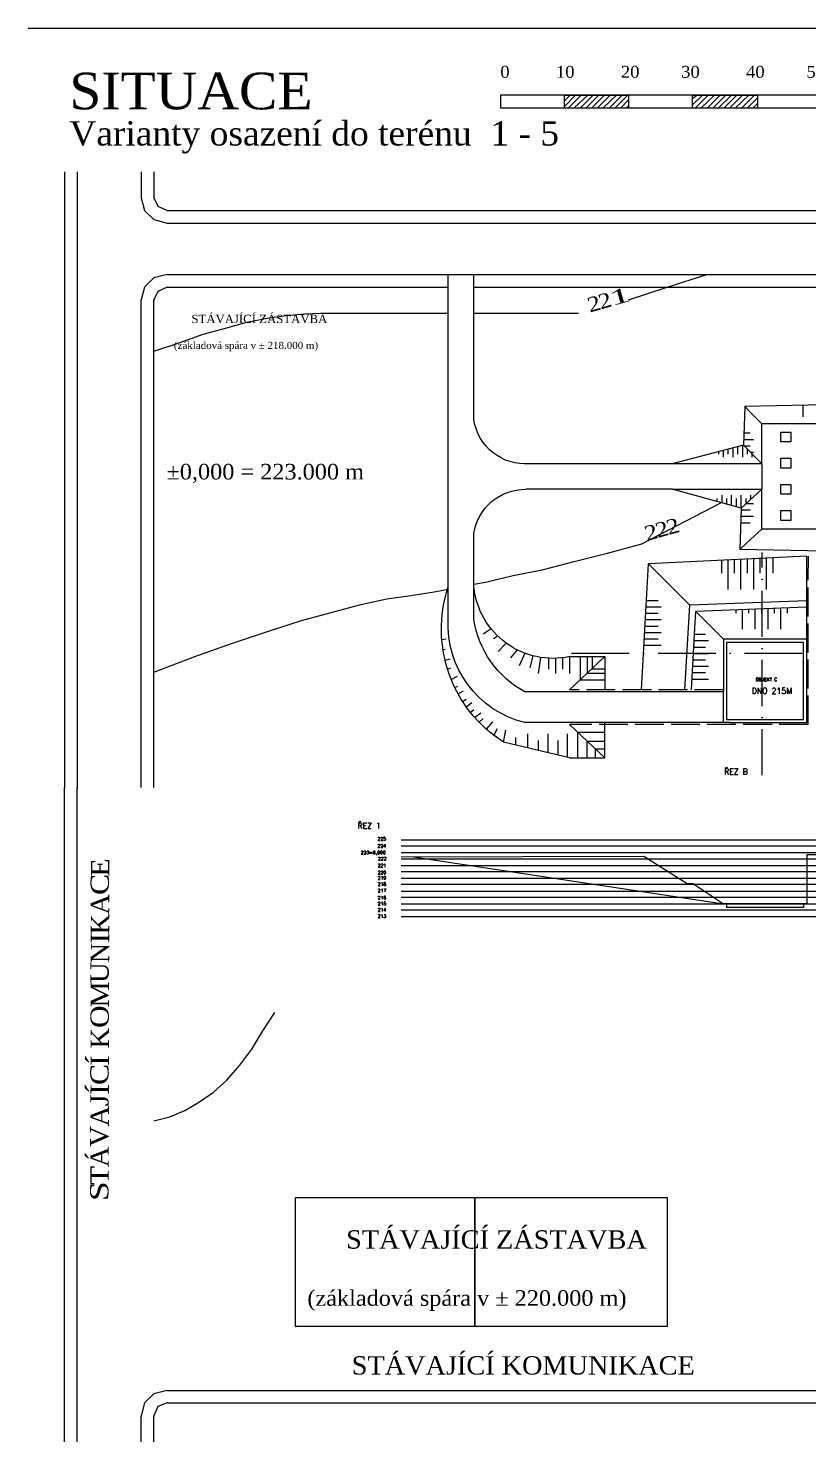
# Model space of a CAD drawing. Header units: millimetres. Extents: x -3518363 to 3223740, y -1530229 to 774657.
# Drawn here: x 950969 to 1072790, y -1094644 to -874080 of the extents above; entities that cross this region are included whole.
import ezdxf

# ---------------------------------------------------------------- set-up
doc = ezdxf.new("R2010")
doc.units = ezdxf.units.MM
doc.header["$LTSCALE"] = 15
doc.header["$MEASUREMENT"] = 0
doc.linetypes.add('ACAD_ISO02W100', pattern=[15, 12, -3])
doc.linetypes.add('ACAD_ISO10W100', pattern=[18, 12, -3, 0, -3])
doc.layers.get('0').update_dxf_attribs({"linetype": 'CONTINUOUS'})
for name, color, linetype, lineweight in [('cesty', 7, 'CONTINUOUS', 15), ('obj 2 pasy', 141, 'ACAD_ISO10W100', 15), ('pažení', 220, 'ACAD_ISO02W100', 30), ('texty', 255, 'CONTINUOUS', 15), ('ŘEZ', 11, 'ACAD_ISO10W100', 15)]:
    doc.layers.add(name, color=color, linetype=linetype, lineweight=lineweight)
for name, color, linetype in [('obj 1 patky', 130, 'CONTINUOUS'), ('objekt 1', 40, 'CONTINUOUS'), ('objekt 3', 150, 'CONTINUOUS'), ('ŘEZ bílá', 251, 'ACAD_ISO10W100'), ('ŘEZ čerch', 10, 'ACAD_ISO10W100')]:
    doc.layers.add(name, color=color, linetype=linetype)
doc.layers.add('svahovaní', color=7, linetype='CONTINUOUS', lineweight=15, true_color=0xe3331c)
doc.styles.add('romans', font='romans.shx')
doc.styles.add('TIMESNEWROMAN', font='times.ttf')

msp = doc.modelspace()

# ---------------------------------------------------------------- linework, layer by layer
for p, q in [((950968.81, -874079.825), (1144554.373, -874079.825)), ((972649.777, -912503.744), (1120944.495, -912503.744)), ((972649.777, -914484.091), (1016523.376, -914484.091)), ((1020523.376, -914484.091), (1095523.376, -914484.091)), ((1034657.856, -918547.656), (1036843.958, -918547.656)), ((972649.777, -1086645.872), (1120944.495, -1086645.872)), ((972649.777, -1088600.501), (1120944.495, -1088600.501))]:
    msp.add_line(p, q)
at = {"elevation": 0}
for points in [[(1024653.229, -886476.283), (1034657.856, -886476.283), (1034657.856, -884521.654), (1044662.476, -884521.654), (1044662.476, -886476.283), (1054667.095, -886476.283), (1054667.095, -884521.654), (1064774.586, -884521.654), (1064774.586, -886476.283), (1074779.219, -886476.283), (1074779.219, -884521.654), (1084783.826, -884521.654), (1084783.826, -886476.283), (1094788.459, -886476.283), (1094788.459, -884521.654), (1104793.079, -884521.654), (1104793.079, -886476.283), (1114797.698, -886476.283), (1114797.698, -884521.654), (1024653.229, -884521.654), (1024653.229, -886476.283), (1114900.569, -886476.283)], [(1034657.856, -885396.111), (1035532.299, -884521.654), (1035635.17, -884521.654)], [(1034657.856, -886270.541), (1036406.73, -884521.654), (1036509.601, -884521.654)], [(1035300.826, -886476.283), (1037281.173, -884521.654), (1037409.775, -884521.654)], [(1036200.988, -886476.283), (1038284.206, -884521.654), (1038387.077, -884521.654)], [(1037178.289, -886476.283), (1039158.649, -884521.654), (1039261.52, -884521.654)], [(1038052.746, -886476.283), (1040033.093, -884521.654), (1040161.682, -884521.654)], [(1038952.894, -886476.283), (1040907.523, -884521.654), (1041036.112, -884521.654)], [(1039827.338, -886476.283), (1041807.685, -884521.654), (1041910.569, -884521.654)], [(1040701.781, -886476.283), (1042784.999, -884521.654), (1042887.871, -884521.654)], [(1041679.083, -886476.283), (1043659.443, -884521.654), (1043788.032, -884521.654)], [(1042579.257, -886476.283), (1044559.604, -884521.654), (1044662.476, -884521.654)], [(1043453.688, -886476.283), (1044662.476, -885267.496), (1044765.347, -885267.496)], [(1044328.131, -886476.283), (1044662.476, -886167.67), (1044765.347, -886167.67)], [(1054667.095, -885061.753), (1055310.066, -884521.654), (1055438.668, -884521.654)], [(1054667.095, -886039.081), (1056210.227, -884521.654), (1056313.098, -884521.654)], [(1055104.311, -886476.283), (1057084.658, -884521.654), (1057187.542, -884521.654)], [(1055978.754, -886476.283), (1058061.985, -884521.654), (1058190.574, -884521.654)], [(1056981.787, -886476.283), (1058962.134, -884521.654), (1059065.005, -884521.654)], [(1057856.23, -886476.283), (1059836.577, -884521.654), (1059939.461, -884521.654)], [(1058730.674, -886476.283), (1060711.021, -884521.654), (1060813.892, -884521.654)], [(1059605.104, -886476.283), (1061585.451, -884521.654), (1061688.336, -884521.654)], [(1060479.548, -886476.283), (1062459.908, -884521.654), (1062588.497, -884521.654)], [(1061379.709, -886476.283), (1063462.927, -884521.654), (1063565.798, -884521.654)], [(1062357.024, -886476.283), (1064337.371, -884521.654), (1064440.255, -884521.654)], [(1063231.467, -886476.283), (1064774.586, -884958.882), (1064877.47, -884958.882)], [(1064105.898, -886476.283), (1064774.586, -885833.313), (1064877.47, -885833.313)], [(956601.231, -896480.916), (956601.231, -992540.702), (956704.109, -992540.702)], [(958581.578, -896480.916), (958581.578, -992540.702), (958684.456, -992540.702)], [(968586.205, -896480.916), (968586.205, -900544.482), (969126.298, -902524.829), (970566.552, -903939.359), (972649.777, -904505.176), (1120841.624, -904505.176), (1122821.971, -903939.359), (1124262.232, -902524.829), (1124802.318, -900544.482), (1124802.318, -896480.916), (1124905.202, -896480.916)], [(970566.552, -896480.916), (970566.552, -900544.482), (971209.522, -901856.14), (972649.777, -902524.829), (1120841.624, -902524.829), (1122153.283, -901856.14), (1122821.971, -900544.482), (1122821.971, -896480.916), (1122924.855, -896480.916)], [(972649.777, -912503.744), (970566.552, -913043.843), (969126.298, -914484.091), (968586.205, -916464.438), (968689.076, -916464.438)], [(1044662.476, -916464.438), (1050706.388, -914484.091), (1056863.515, -912503.744)], [(972649.777, -914484.091), (971209.522, -915152.779), (970566.552, -916464.438), (970669.43, -916464.438)], [(968586.205, -992540.702), (968586.205, -916464.438), (968689.076, -916464.438)], [(970566.552, -992540.702), (970566.552, -916464.438), (970669.43, -916464.438)], [(970566.552, -924462.98), (974527.253, -923151.321), (978256.48, -921839.662), (981779.959, -920862.361), (985071.965, -919962.186), (988261.1, -919319.216), (991218.762, -918882.014), (994073.553, -918650.527), (996619.717, -918547.656), (1016523.376, -918547.656)], [(1020523.376, -918547.656), (1034760.727, -918547.656)], [(1041370.47, -955994.253), (1046745.694, -954554.006), (1059063.651, -948110.689)], [(1020523.376, -960831.197), (1022338.538, -960495.047), (1026633.583, -959492.028), (1031365.837, -958514.7), (1036200.988, -957305.912), (1041370.47, -955994.253), (1041473.341, -955994.253)], [(970566.552, -974537.528), (976944.822, -972119.965), (982860.145, -970036.734), (988466.849, -968159.258), (993636.331, -966513.268), (998471.469, -965201.609), (1002869.391, -963992.821), (1006958.681, -963118.365), (1010687.909, -962578.265), (1014314.265, -962012.474), (1016523.376, -961585.382)], [(956601.231, -1094644.427), (956601.231, -992540.702), (956704.109, -992540.702)], [(958581.578, -1094644.427), (958581.578, -992540.702), (958684.456, -992540.702)], [(970566.552, -1044595.597), (973086.998, -1043926.909), (975401.69, -1042949.594), (977716.381, -1041612.218), (979902.483, -1040094.803), (981985.708, -1038217.327), (983966.055, -1035902.636), (985843.531, -1033382.203), (987592.412, -1030527.399), (989469.881, -1027672.621)], [(992659.016, -1076641.252), (992659.016, -1056554.859), (1050706.388, -1056554.859), (1050706.388, -1076641.252), (1020692.535, -1076641.252), (1020692.535, -1056554.859), (1020692.535, -1076641.252), (992659.016, -1076641.252), (992761.894, -1076641.252)], [(972649.777, -1086645.872), (970566.552, -1087185.965), (969126.298, -1088600.501), (968586.205, -1090580.855), (968689.076, -1090580.855)], [(972649.777, -1088600.501), (971209.522, -1089166.319), (970566.552, -1090580.855), (970669.43, -1090580.855)], [(968586.205, -1094644.427), (968586.205, -1090580.855), (968689.076, -1090580.855)], [(970566.552, -1094644.427), (970566.552, -1090580.855), (970669.43, -1090580.855)]]:
    msp.add_lwpolyline(points, dxfattribs=at)
at = {"layer": 'cesty', "linetype": 'ByBlock', "extrusion": (1.93959e-16, -3.39308e-16, -1)}
for p, q in [((1016523.376, -961263.393), (1016523.376, -912503.744)), ((1020523.376, -935184.723), (1020523.376, -912503.744)), ((1062604.217, -939154.233), (1051473.376, -942023.393)), ((1065473.376, -942023.393), (1062604.217, -939154.233)), ((1051473.376, -942023.393), (1029241.743, -942023.393)), ((1065473.376, -942023.393), (1051473.376, -942023.393)), ((1065473.376, -942023.393), (1065473.376, -946023.393)), ((1051473.376, -946023.393), (1028633.376, -946023.393)), ((1051473.376, -946023.393), (1065473.376, -946023.393)), ((1062253.444, -948987.87), (1051473.376, -946023.393)), ((1065473.376, -946023.393), (1062253.444, -948987.87)), ((1020523.376, -961263.393), (1020523.376, -952892.063)), ((1016523.376, -966263.393), (1016523.376, -961263.393)), ((1020523.376, -966263.393), (1020523.376, -961263.393)), ((1035473.376, -972123.393), (1040973.376, -972123.393)), ((1040973.376, -972123.393), (1035473.376, -977333.393)), ((1040973.376, -972123.393), (1040973.376, -977333.393)), ((1059473.376, -977623.393), (1028473.376, -977623.393)), ((1059473.376, -982423.393), (1059473.376, -977623.393)), ((1048903.376, -982423.393), (1028473.376, -982423.393)), ((1040973.376, -987923.393), (1035473.376, -982723.393)), ((1040973.376, -987923.393), (1040973.376, -982423.393)), ((1035473.376, -987923.393), (1025152.169, -985475.5)), ((1035473.376, -987923.393), (1040973.376, -987923.393))]:
    msp.add_line(p, q, dxfattribs=at)
for centre, radius, start, end in [((-1028538.376, -933943.393), 8110.556, 265.02492317, 351.19621357), ((-1028538.376, -954133.393), 8110.556, 8.80378643, 90.67112825), ((-1036346.617, -967842.351), 20886.445, 302.40952397, 18.36002891), ((-1032861.822, -959998.318), 12403.131, 257.8450583, 354.14585679), ((-1032207.524, -967163.67), 15709.964, 283.75041491, 3.28520099), ((-1035793.491, -964038.801), 15431.306, 298.31819504, 351.71130566)]:
    msp.add_arc(centre, radius, start, end, dxfattribs=at)
at = {"layer": 'obj 1 patky', "extrusion": (1.93959e-16, -3.39308e-16, -1)}
for points in [[(-1069988.376, -937103.393), (-1069988.376, -938633.393), (-1068458.376, -938633.393), (-1068458.376, -937103.393)], [(-1069988.376, -941183.393), (-1069988.376, -942713.393), (-1068458.376, -942713.393), (-1068458.376, -941183.393)], [(-1069988.376, -945263.393), (-1069988.376, -946793.393), (-1068458.376, -946793.393), (-1068458.376, -945263.393)], [(-1069988.376, -949343.393), (-1069988.376, -950873.393), (-1068458.376, -950873.393), (-1068458.376, -949343.393)]]:
    msp.add_lwpolyline(points, close=True, dxfattribs=at)
at = {"layer": 'obj 2 pasy', "linetype": 'ByBlock', "extrusion": (1.93959e-16, -3.39308e-16, -1)}
for p, q in [((1059973.376, -969923.393), (1059973.376, -981923.393)), ((1071973.376, -969923.393), (1059973.376, -969923.393)), ((1071973.376, -981923.393), (1071973.376, -969923.393)), ((1059973.376, -981923.393), (1071973.376, -981923.393))]:
    msp.add_line(p, q, dxfattribs=at)
at = {"layer": 'objekt 1', "linetype": 'ByBlock', "extrusion": (1.93959e-16, -3.39308e-16, -1)}
for p, q in [((1098855.572, -932306.672), (1062819.646, -933114.83)), ((1062819.646, -933114.83), (1062604.217, -939154.233)), ((1063872.377, -934183.36), (1062819.646, -933114.83)), ((1062253.444, -948987.87), (1062023.827, -955425.03)), ((1063114.434, -954395.187), (1062023.827, -955425.03)), ((1075242.373, -955688.13), (1062023.827, -955425.03))]:
    msp.add_line(p, q, dxfattribs=at)
at = {"layer": 'objekt 1', "extrusion": (1.93959e-16, -3.39308e-16, -1)}
for p, q in [((1065473.376, -935823.393), (1063872.377, -934183.36)), ((1103573.376, -935823.393), (1065473.376, -935823.393)), ((1065473.376, -942023.393), (1065473.376, -935823.393)), ((1065473.376, -952223.393), (1065473.376, -946023.393)), ((1065473.376, -952223.393), (1063114.434, -954395.187)), ((1091523.376, -952223.393), (1065473.376, -952223.393))]:
    msp.add_line(p, q, dxfattribs=at)
at = {"layer": 'objekt 3', "linetype": 'ByBlock', "extrusion": (1.93959e-16, -3.39308e-16, -1)}
for p, q in [((1072473.376, -956443.393), (1047801.612, -957653.786)), ((1072473.376, -957443.393), (1072473.376, -956443.393)), ((1046690.705, -977333.393), (1047801.612, -957653.786)), ((1048505.994, -958363.607), (1047801.612, -957653.786)), ((1049562.568, -959428.338), (1048505.994, -958363.607)), ((1072473.376, -958943.393), (1072473.376, -957443.393)), ((1072473.376, -963423.393), (1054219.215, -964120.941)), ((1053824.172, -971119.083), (1054219.215, -964120.941)), ((1055017.972, -967685.935), (1055165.391, -965074.423)), ((1072473.376, -964423.393), (1055165.391, -965074.423)), ((1054473.376, -977333.393), (1055017.972, -967685.935)), ((1053473.376, -977333.393), (1053824.172, -971119.083)), ((1048903.376, -982423.393), (1046403.376, -982423.393))]:
    msp.add_line(p, q, dxfattribs=at)
at = {"layer": 'objekt 3', "extrusion": (1.93959e-16, -3.39308e-16, -1)}
for p, q in [((1054219.215, -964120.941), (1049562.568, -959428.338)), ((1072473.376, -970423.393), (1072473.376, -958943.393)), ((1059473.376, -969423.393), (1055165.391, -965074.423)), ((1072473.376, -969423.393), (1059473.376, -969423.393)), ((1059473.376, -969423.393), (1059473.376, -977623.393)), ((1072473.376, -982423.393), (1072473.376, -970423.393)), ((1060473.376, -982423.393), (1048903.376, -982423.393)), ((1060473.376, -982423.393), (1072473.376, -982423.393))]:
    msp.add_line(p, q, dxfattribs=at)
at = {"layer": 'pažení', "linetype": 'ACAD_ISO02W100', "lineweight": -2, "ltscale": 25, "extrusion": (1.93959e-16, -3.39308e-16, -1)}
for p, q in [((1072683.376, -982723.393), (1072726.691, -956430.965)), ((1059473.376, -977333.393), (1035473.376, -977333.393)), ((1072683.376, -982723.393), (1035473.376, -982723.393))]:
    msp.add_line(p, q, dxfattribs=at)
at = {"layer": 'svahovaní', "color": 0, "extrusion": (1.93959e-16, -3.39308e-16, -1)}
for p, q in [((1071852.79, -932912.249), (1071852.79, -934727.804)), ((1062694.633, -937234.876), (1063669.633, -937234.876)), ((1060933.376, -939584.92), (1060933.376, -941032.64)), ((1061683.376, -939391.595), (1061683.376, -940522.64)), ((1062433.376, -939198.27), (1062433.376, -941032.64)), ((1062657.133, -938234.876), (1064169.633, -938234.876)), ((1062684.86, -939234.876), (1063669.633, -939234.876)), ((1058687.431, -940163.85), (1058683.376, -940522.64)), ((1059433.376, -939971.57), (1059433.376, -941032.64)), ((1060183.376, -939778.245), (1060183.376, -940522.64)), ((1063183.376, -939733.393), (1063183.376, -940522.64)), ((1063684.86, -940234.876), (1064169.633, -940234.876)), ((1063933.376, -940483.393), (1063933.376, -941032.64)), ((1058502.821, -947953.801), (1058503.444, -947440.129)), ((1059253.444, -948160.752), (1059253.444, -946930.129)), ((1060003.444, -948367.531), (1060003.444, -947440.129)), ((1060753.444, -948574.311), (1060753.444, -946930.129)), ((1061503.444, -948781.091), (1061503.444, -947440.129)), ((1062253.444, -948987.87), (1062253.444, -946930.129)), ((1063003.444, -948297.372), (1063003.444, -947440.129)), ((1063071.325, -948234.876), (1064169.633, -948234.876)), ((1063753.444, -947606.873), (1063753.444, -946930.129)), ((1062207.133, -950234.876), (1064169.633, -950234.876)), ((1062244.633, -949234.876), (1063669.633, -949234.876)), ((1062169.633, -951234.876), (1063669.633, -951234.876)), ((1059163.376, -957096.379), (1059163.376, -959134.059)), ((1060163.376, -957047.319), (1060163.376, -961634.059)), ((1061163.376, -956998.26), (1061163.376, -959134.059)), ((1062163.376, -956949.2), (1062163.376, -961634.059)), ((1063163.376, -956900.14), (1063163.376, -959134.059)), ((1064163.376, -956851.08), (1064163.376, -961634.059)), ((1065163.376, -956802.02), (1065163.376, -959134.059)), ((1066163.376, -956752.96), (1066163.376, -961634.059)), ((1067163.376, -956703.9), (1067163.376, -959134.059)), ((1047479.871, -963353.393), (1049266.293, -963353.393)), ((1047366.972, -965353.393), (1049266.293, -965353.393)), ((1047423.422, -964353.393), (1049766.293, -964353.393)), ((1061399.258, -964839.939), (1061399.258, -965328.863)), ((1062399.258, -964802.325), (1062399.258, -967828.863)), ((1063399.258, -964764.71), (1063399.258, -965328.863)), ((1064399.258, -964727.096), (1064399.258, -967828.863)), ((1065399.258, -964689.482), (1065399.258, -965328.863)), ((1066399.258, -964651.867), (1066399.258, -967828.863)), ((1067399.258, -964614.253), (1067399.258, -965328.863)), ((1068399.258, -964576.638), (1068399.258, -967828.863)), ((1069399.258, -964539.024), (1069399.258, -965328.863)), ((1023198.785, -967774.138), (1021962.405, -968642.86)), ((1047254.073, -967353.393), (1049266.293, -967353.393)), ((1047310.522, -966353.393), (1049766.293, -966353.393)), ((1015521.402, -969440.475), (1016213.376, -969333.393)), ((1024242.822, -968917.426), (1023573.376, -969333.393)), ((1025552.919, -970019.176), (1024293.376, -971353.393)), ((1047084.724, -970353.393), (1049766.293, -970353.393)), ((1047141.173, -969353.393), (1049266.293, -969353.393)), ((1047197.623, -968353.393), (1049766.293, -968353.393)), ((1054908.039, -969633.393), (1057154.945, -969633.393)), ((1054964.488, -968633.393), (1056654.945, -968633.393)), ((1015702.664, -971015.8), (1016023.376, -970953.393)), ((1016024.678, -972665.457), (1016803.376, -972463.393)), ((1027260.619, -971064.671), (1026223.376, -972303.393)), ((1028488.938, -971605.02), (1027613.376, -973593.393)), ((1029710.206, -971994.358), (1029253.376, -973873.393)), ((1030926.49, -972249.528), (1030563.376, -974763.393)), ((1032183.376, -972382.879), (1032183.376, -974113.393)), ((1033262.78, -972394.966), (1033262.78, -974763.393)), ((1034380.263, -972308.151), (1034380.263, -974113.393)), ((1035473.376, -972123.393), (1035473.376, -974763.393)), ((1037123.376, -972123.393), (1037123.376, -975770.393)), ((1038223.376, -972123.393), (1038223.376, -974728.393)), ((1038963.376, -972123.393), (1038963.376, -974027.411)), ((1054738.69, -972633.393), (1056654.945, -972633.393)), ((1054795.139, -971633.393), (1057154.945, -971633.393)), ((1054851.589, -970633.393), (1056654.945, -970633.393)), ((1016415.932, -974088.261), (1016923.376, -973883.393)), ((1038223.376, -974728.393), (1040973.376, -974728.393)), ((1038963.376, -974027.411), (1040973.376, -974027.411)), ((1054625.79, -974633.393), (1056654.945, -974633.393)), ((1054682.24, -973633.393), (1057154.945, -973633.393)), ((1016987.885, -975683.465), (1017943.376, -975193.393)), ((1017560.005, -976969.606), (1018013.376, -976733.393)), ((1037123.376, -975770.393), (1040973.376, -975770.393)), ((1054569.341, -975633.393), (1057154.945, -975633.393)), ((1018061.947, -977937.618), (1018903.376, -977473.393)), ((1018770.094, -979125.499), (1019293.376, -978793.393)), ((1019322.407, -979942.758), (1020213.376, -979303.393)), ((1019979.882, -980818.235), (1020533.376, -980373.393)), ((1020637.557, -981607.126), (1021623.376, -980883.393)), ((1021338.461, -982368.15), (1021973.376, -981783.393)), ((1022483.968, -983465.108), (1023493.376, -982303.393)), ((1023646.795, -984424.212), (1024233.376, -983353.393)), ((1025152.169, -985475.5), (1025523.376, -983593.393)), ((1027090.568, -985935.232), (1027090.568, -984743.393)), ((1028953.376, -986377.036), (1028953.376, -984203.393)), ((1030623.376, -986773.112), (1030623.376, -985203.393)), ((1032093.376, -987121.754), (1032093.376, -984203.393)), ((1033673.376, -987496.484), (1033673.376, -985203.393)), ((1035143.376, -987845.126), (1035143.376, -984203.393)), ((1036753.376, -987923.393), (1036753.376, -983933.574)), ((1036753.376, -983933.574), (1040973.376, -983933.574)), ((1038223.376, -987923.393), (1038223.376, -985323.393)), ((1038223.376, -985323.393), (1040973.376, -985323.393)), ((1039493.376, -987923.393), (1039493.376, -986524.12)), ((1039493.376, -986524.12), (1040973.376, -986524.12))]:
    msp.add_line(p, q, dxfattribs=at)
at = {"layer": 'ŘEZ', "linetype": 'ByBlock', "extrusion": (1.93959e-16, -3.39308e-16, -1)}
for p, q in [((1047037.87, -1003305.584), (1009181.185, -1003400.553)), ((1011121.185, -1003382.453), (1059473.376, -1010705.584)), ((1053824.172, -1007602.584), (1047037.87, -1003305.584)), ((1072473.376, -1003023.393), (1074820.526, -1003019.286)), ((1072473.376, -1003023.393), (1072473.376, -1010705.584)), ((1054820.542, -1007602.584), (1053824.172, -1007602.584)), ((1054820.542, -1007602.584), (1059473.376, -1010705.584)), ((1072473.376, -1010705.584), (1059473.376, -1010705.584)), ((1059973.376, -1010705.584), (1059973.376, -1011305.584)), ((1071973.376, -1011305.584), (1059973.376, -1011305.584)), ((1071973.376, -1010705.584), (1071973.376, -1011305.584))]:
    msp.add_line(p, q, dxfattribs=at)
at = {"layer": 'ŘEZ bílá', "color": 250, "linetype": 'ByBlock', "true_color": 0x1a1a1a, "extrusion": (1.93959e-16, -3.39308e-16, -1)}
for p, q in [((1009181.185, -1000705.584), (1114041.185, -1000705.584)), ((1114441.185, -1001705.584), (1009181.185, -1001705.584)), ((1009181.185, -1002705.584), (1114291.185, -1002705.584)), ((1009181.185, -1003705.584), (1114391.185, -1003705.584)), ((1009181.185, -1004705.584), (1114241.185, -1004705.584)), ((1114281.185, -1005705.584), (1009181.185, -1005705.584)), ((1009181.185, -1006705.584), (1114341.185, -1006705.584)), ((1113951.185, -1007705.584), (1009181.185, -1007705.584)), ((1009181.185, -1008705.584), (1114111.185, -1008705.584)), ((1114031.185, -1009705.584), (1009181.185, -1009705.584)), ((1009181.185, -1010705.584), (1114341.185, -1010705.584)), ((1114421.185, -1011705.584), (1009181.185, -1011705.584)), ((1009181.185, -1012705.584), (1114341.185, -1012705.584))]:
    msp.add_line(p, q, dxfattribs=at)
at = {"layer": 'ŘEZ čerch', "linetype": 'ACAD_ISO10W100', "ltscale": 40, "extrusion": (1.93959e-16, -3.39308e-16, -1)}
msp.add_line((1065511.185, -990643.393), (1065511.185, -955873.393), dxfattribs=at)
at = {"layer": 'ŘEZ čerch', "linetype": 'ACAD_ISO10W100', "lineweight": -2, "ltscale": 50, "extrusion": (1.93959e-16, -3.39308e-16, -1)}
msp.add_line((1035781.185, -971573.393), (1112711.185, -971573.393), dxfattribs=at)

# ---------------------------------------------------------------- texts
at = {"attachment_point": 7, "style": 'TIMESNEWROMAN'}
for s, insert, char_height, width in [('\\W1.03;0\\~\\~\\~\\~\\~\\~\\~\\~\\~\\~10\\~\\~\\~\\~\\~\\~\\~\\~\\~\\~20\\~\\~\\~\\~\\~\\~\\~\\~\\~30\\~\\~\\~\\~\\~\\~\\~\\~\\~\\~40\\~\\~\\~\\~\\~\\~\\~\\~\\~50\\~\\~\\~\\~\\~\\~\\~\\~\\~60\\~\\~\\~\\~\\~\\~\\~\\~\\~70\\~\\~\\~\\~\\~\\~\\~\\~\\~\\~80\\~\\~\\~\\~\\~\\~\\~\\~\\~90\\~\\~\\~\\~\\~\\~\\~\\~\\~\\~100\\~(m)', (1024653.229, -882412.587), 1861.033775, 104185.90222), ('\\W1.04;SITUACE', (957372.797, -886810.51), 5726.35125, 39233.21061), ('\\W1.02;Varianty\\~osazení\\~do\\~terénu\\~\\~1\\~-\\~5', (957372.797, -893626.008), 3793.6648, 76615.21395), ('\\W1.02;STÁVAJÍCÍ\\~ZÁSTAVBA', (976432.817, -920110.497), 1293.94102, 21321.5671), ('{\\W1.03;(základová\\~spára\\~v\\~±\\~218.000\\~m)}', (973701.401, -924469.138), 1099.86018, 22340.96115), ('{\\W1.03;±\\fTimes New Roman|b0|i0|c238|p18;0,000 =\\fTimes New Roman|b0|i0|c0|p18;\\~2\\fTimes New Roman|b0|i0|c238|p18;23\\fTimes New Roman|b0|i0|c0|p18;.000\\~m}', (972546.899, -945062.778), 2433.709411, 49434.83592), ('\\W1.02;STÁVAJÍCÍ\\~ZÁSTAVBA', (1000580.418, -1064578.988), 2863.1607, 47179.17747), ('\\W1.03;(základová\\~spára\\~v\\~±\\~220.000\\~m)', (994536.492, -1074223.546), 2433.70941, 49434.83592), ('\\W1.02;STÁVAJÍCÍ\\~KOMUNIKACE', (1001454.855, -1084228.133), 2863.1607, 53670.5873)]:
    msp.add_mtext(s, dxfattribs=dict(at, insert=insert, char_height=char_height, width=width))
for s, insert, char_height, width, rotation in [('\\W1.95;1', (1041987.631, -917467.17), 2289.8356, 3945.50577, 15.80019522), ('\\W1.16;2', (1038618.55, -918444.654), 2289.8356, 3047.34523, 15.80019522), ('\\W1.16;2', (1040315.91, -917955.964), 2289.8356, 3047.34523, 15.80019522), ('\\W1.16;2', (1050911.633, -953164.67), 2289.8356, 3047.34523, 15.80019522), ('\\W1.16;2', (1047516.913, -954116.202), 2289.8356, 3047.34523, 15.80019522), ('\\W1.16;2', (1049214.234, -953627.486), 2289.8356, 3047.34523, 15.80019522), ('\\W1.09;E', (963621.569, -1006480.102), 2863.0542, 4188.81108, 89.90041137), ('\\W1.14;C', (963595.982, -1009334.88), 2863.0542, 4490.01155, 89.90041137), ('\\W1.04;A', (963595.89, -1012421.222), 2863.0542, 4592.75863, 89.90041137), ('\\W1.03;K', (963595.89, -1015481.585), 2863.0542, 4572.93372, 89.90041137), ('\\W1.19;I', (963595.982, -1016921.977), 2863.0542, 3142.16769, 89.90041137), ('\\W1.02;N', (963595.982, -1019982.353), 2863.0542, 4557.723, 89.90041137), ('\\W1.04;U', (963570.434, -1023068.603), 2863.0542, 4588.46559, 89.90041137), ('\\W1.07;M', (963570.349, -1026900.578), 2863.0542, 5402.24811, 89.90041137), ('\\W1.13;O', (963570.473, -1030089.621), 2863.0542, 4720.52411, 89.90041137), ('\\W1.03;K', (963570.644, -1033278.625), 2863.0542, 4572.93372, 89.90041137), ('\\W1.19;Í', (963570.689, -1036030.715), 2863.0542, 3142.16769, 89.90041137), ('\\W1.14;C', (963544.886, -1038988.259), 2863.0542, 4490.01155, 89.90041137), ('\\W1.19;Í', (963544.841, -1040531.378), 2863.0542, 3142.16769, 89.90041137), ('\\W1.09;J', (963544.886, -1042280.474), 2863.0542, 3226.50001, 89.90041137), ('\\W1.04;A', (963545.011, -1045469.478), 2863.0542, 4592.75863, 89.90041137), ('\\W1.05;V', (963545.187, -1048658.535), 2863.0542, 4599.96906, 89.90041137), ('\\W1.04;Á', (963519.509, -1051822.082), 2863.0542, 4592.75863, 89.90041137), ('\\W1.12;T', (963519.548, -1054574.12), 2863.0542, 4225.10236, 89.90041137), ('\\W1.28;S', (963519.594, -1057094.828), 2863.0542, 4219.3343, 89.90041137)]:
    msp.add_mtext(s, dxfattribs=dict(at, insert=insert, char_height=char_height, width=width, rotation=rotation))
at = {"layer": 'texty', "ltscale": 20, "extrusion": (1.93959e-16, -3.39308e-16, -1), "style": 'romans', "text_generation_flag": 2}
for s, height, p in [('DNO 215M', 890.0917, (-1063893.376, -977913.393)), ('OBJEKT C', 514.897, (-1064502.254, -975955.96)), ('ŘEZ B', 890.0917, (-1059571.185, -990503.393)), ('ŘEZ 1', 890.0917, (-1002341.185, -998943.393)), ('225', 514.897, (-1005486.185, -1000805.584)), ('223=0,000', 514.897, (-1002866.185, -1002955.584)), ('224', 514.897, (-1005486.185, -1001925.584)), ('222', 514.897, (-1005556.185, -1003915.584)), ('221', 514.897, (-1005516.185, -1004975.584)), ('220', 514.897, (-1005516.185, -1006075.584)), ('219', 514.897, (-1005516.185, -1006925.584)), ('218', 514.897, (-1005516.185, -1007885.584)), ('217', 514.897, (-1005516.185, -1008885.584)), ('216', 514.897, (-1005516.185, -1010005.584)), ('215', 514.897, (-1005516.185, -1010925.584)), ('214', 514.897, (-1005516.185, -1011885.584)), ('213', 514.897, (-1005516.185, -1012885.584))]:
    msp.add_text(s, height=height, dxfattribs=at).set_placement(p)

doc.saveas('drawing.dxf')
